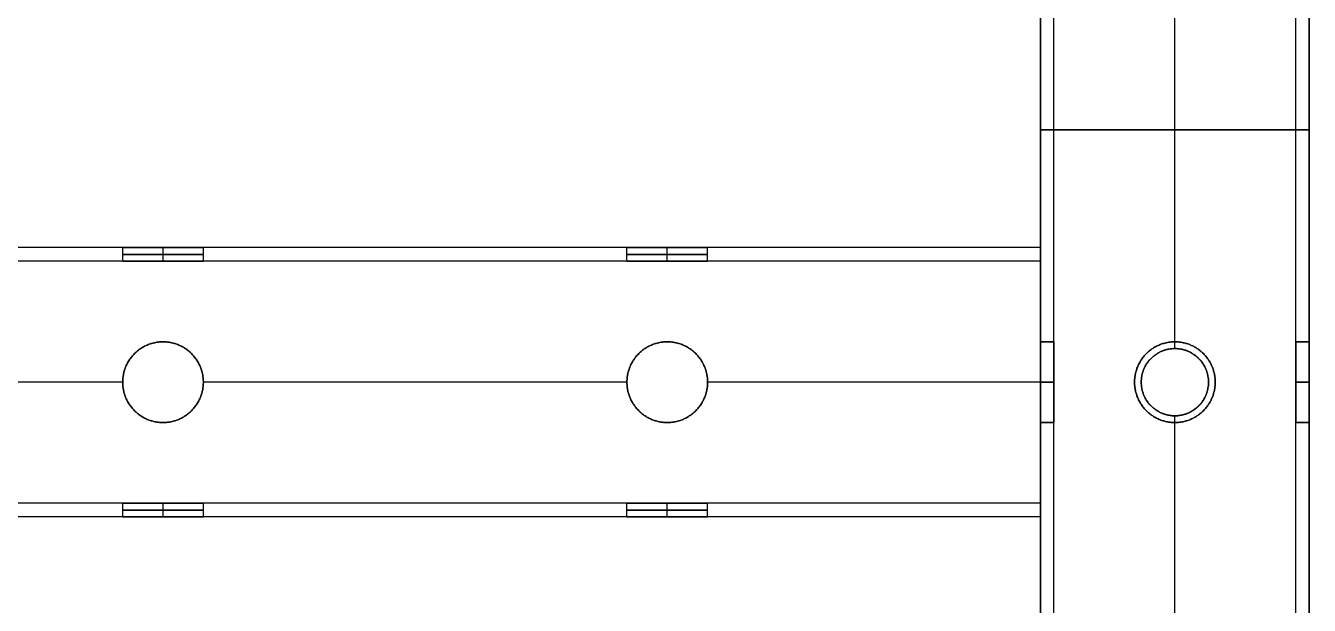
# Model space of a CAD drawing. Header units: millimetres. Extents: x -5956 to -4640, y -5088 to -3772.
# Drawn here: x -4831 to -4640.1, y -4500.6 to -4414.4 of the extents above; entities that cross this region are included whole.
import ezdxf

# ---------------------------------------------------------------- set-up
doc = ezdxf.new("R2010")
doc.units = ezdxf.units.MM
doc.header["$MEASUREMENT"] = 0
doc.layers.add('staal', color=5, linetype='Continuous', true_color=0x0000ff)

msp = doc.modelspace()

# ---------------------------------------------------------------- linework, layer by layer
at = {"layer": 'staal'}
for p, q in [((-4816.61, -4449.39, 1641.01), (-4816.61, -4447.39, 1641.01)), ((-4810.61, -4449.39, 1647.01), (-4810.61, -4447.39, 1647.01)), ((-4810.61, -4449.39, 1635.01), (-4810.61, -4447.39, 1635.01)), ((-4804.61, -4449.39, 1641.01), (-4804.61, -4447.39, 1641.01)), ((-4741.61, -4449.39, 1641.01), (-4741.61, -4447.39, 1641.01)), ((-4735.61, -4449.39, 1647.01), (-4735.61, -4447.39, 1647.01)), ((-4735.61, -4449.39, 1635.01), (-4735.61, -4447.39, 1635.01)), ((-4729.61, -4449.39, 1641.01), (-4729.61, -4447.39, 1641.01)), ((-4680.11, -4449.39, 1641.01), (-4680.11, -4447.39, 1641.01)), ((-4810.61, -4461.39, 1623.01), (-4810.61, -4461.39, 1621.01)), ((-4810.61, -4461.39, 1661.01), (-4810.61, -4461.39, 1659.01)), ((-4735.61, -4461.39, 1623.01), (-4735.61, -4461.39, 1621.01)), ((-4735.61, -4461.39, 1661.01), (-4735.61, -4461.39, 1659.01)), ((-4680.11, -4461.39, 1641.01), (-4678.11, -4461.39, 1641.01)), ((-4678.11, -4461.39, -404.81), (-4680.11, -4461.39, -404.81)), ((-4660.11, -4461.39, -386.81), (-4660.11, -4461.39, -384.81)), ((-4660.11, -4461.39, -424.81), (-4660.11, -4461.39, -422.81)), ((-4642.11, -4461.39, 1641.01), (-4640.11, -4461.39, 1641.01)), ((-4640.11, -4461.39, -404.81), (-4642.11, -4461.39, -404.81)), ((-4660.11, -4462.39, 1659.01), (-4660.11, -4462.39, 1661.01)), ((-4660.11, -4462.39, 1621.01), (-4660.11, -4462.39, 1623.01)), ((-4816.61, -4467.39, 1623.01), (-4816.61, -4467.39, 1621.01)), ((-4816.61, -4467.39, 1661.01), (-4816.61, -4467.39, 1659.01)), ((-4804.61, -4467.39, 1623.01), (-4804.61, -4467.39, 1621.01)), ((-4804.61, -4467.39, 1661.01), (-4804.61, -4467.39, 1659.01)), ((-4741.61, -4467.39, 1623.01), (-4741.61, -4467.39, 1621.01)), ((-4741.61, -4467.39, 1661.01), (-4741.61, -4467.39, 1659.01)), ((-4729.61, -4467.39, 1623.01), (-4729.61, -4467.39, 1621.01)), ((-4729.61, -4467.39, 1661.01), (-4729.61, -4467.39, 1659.01)), ((-4680.11, -4467.39, 1635.01), (-4678.11, -4467.39, 1635.01)), ((-4680.11, -4467.39, 1647.01), (-4678.11, -4467.39, 1647.01)), ((-4680.11, -4467.39, 1661.01), (-4680.11, -4467.39, 1659.01)), ((-4680.11, -4467.39, 1623.01), (-4680.11, -4467.39, 1621.01)), ((-4678.11, -4467.39, -410.81), (-4680.11, -4467.39, -410.81)), ((-4678.11, -4467.39, -398.81), (-4680.11, -4467.39, -398.81)), ((-4666.11, -4467.39, -386.81), (-4666.11, -4467.39, -384.81)), ((-4666.11, -4467.39, -424.81), (-4666.11, -4467.39, -422.81)), ((-4665.11, -4467.39, 1621.01), (-4665.11, -4467.39, 1623.01)), ((-4665.11, -4467.39, 1659.01), (-4665.11, -4467.39, 1661.01)), ((-4655.11, -4467.39, 1659.01), (-4655.11, -4467.39, 1661.01)), ((-4655.11, -4467.39, 1621.01), (-4655.11, -4467.39, 1623.01)), ((-4654.11, -4467.39, -386.81), (-4654.11, -4467.39, -384.81)), ((-4654.11, -4467.39, -424.81), (-4654.11, -4467.39, -422.81)), ((-4642.11, -4467.39, 1635.01), (-4640.11, -4467.39, 1635.01)), ((-4642.11, -4467.39, 1647.01), (-4640.11, -4467.39, 1647.01)), ((-4640.11, -4467.39, -410.81), (-4642.11, -4467.39, -410.81)), ((-4640.11, -4467.39, -398.81), (-4642.11, -4467.39, -398.81)), ((-4810.61, -4473.39, 1623.01), (-4810.61, -4473.39, 1621.01)), ((-4810.61, -4473.39, 1661.01), (-4810.61, -4473.39, 1659.01)), ((-4735.61, -4473.39, 1623.01), (-4735.61, -4473.39, 1621.01)), ((-4735.61, -4473.39, 1661.01), (-4735.61, -4473.39, 1659.01)), ((-4680.11, -4473.39, 1641.01), (-4678.11, -4473.39, 1641.01)), ((-4678.11, -4473.39, -404.81), (-4680.11, -4473.39, -404.81)), ((-4660.11, -4472.39, 1659.01), (-4660.11, -4472.39, 1661.01)), ((-4660.11, -4472.39, 1621.01), (-4660.11, -4472.39, 1623.01)), ((-4660.11, -4473.39, -386.81), (-4660.11, -4473.39, -384.81)), ((-4660.11, -4473.39, -424.81), (-4660.11, -4473.39, -422.81)), ((-4642.11, -4473.39, 1641.01), (-4640.11, -4473.39, 1641.01)), ((-4640.11, -4473.39, -404.81), (-4642.11, -4473.39, -404.81)), ((-4816.61, -4487.39, 1641.01), (-4816.61, -4485.39, 1641.01)), ((-4810.61, -4487.39, 1647.01), (-4810.61, -4485.39, 1647.01)), ((-4810.61, -4487.39, 1635.01), (-4810.61, -4485.39, 1635.01)), ((-4804.61, -4487.39, 1641.01), (-4804.61, -4485.39, 1641.01)), ((-4741.61, -4487.39, 1641.01), (-4741.61, -4485.39, 1641.01)), ((-4735.61, -4487.39, 1647.01), (-4735.61, -4485.39, 1647.01)), ((-4735.61, -4487.39, 1635.01), (-4735.61, -4485.39, 1635.01)), ((-4729.61, -4487.39, 1641.01), (-4729.61, -4485.39, 1641.01)), ((-4680.11, -4487.39, 1641.01), (-4680.11, -4485.39, 1641.01))]:
    msp.add_line(p, q, dxfattribs=at)
for points in [[(-4640.11, -5087.89), (-5956.11, -5087.89), (-5956.11, -3771.89), (-4640.11, -3771.89)], [(-4680.11, -5047.89), (-5916.11, -5047.89), (-5916.11, -3811.89), (-4680.11, -3811.89)]]:
    msp.add_lwpolyline(points, close=True, dxfattribs=at)
for centre in [(-4660.11, -4467.39, 1621.01), (-4660.11, -4467.39, 1660.01), (-4660.11, -4467.39, 1622.01)]:
    msp.add_circle(centre, 5, dxfattribs=at)
for points in [[(-4640.11, -5087.89, 1621.01), (-4640.11, -4429.89, 1621.01), (-4640.11, -3771.89, 1621.01)], [(-4640.11, -5087.89, 1661.01), (-4640.11, -4429.89, 1661.01), (-4640.11, -3771.89, 1661.01)], [(-4640.11, -5087.89, -424.81), (-4640.11, -4429.89, -424.81), (-4640.11, -3771.89, -424.81)], [(-4640.11, -5087.89, -384.81), (-4640.11, -4429.89, -384.81), (-4640.11, -3771.89, -384.81)], [(-4642.11, -5085.89, 1659.01), (-4642.11, -4429.89, 1659.01), (-4642.11, -3773.89, 1659.01)], [(-4642.11, -5085.89, 1623.01), (-4642.11, -4429.89, 1623.01), (-4642.11, -3773.89, 1623.01)], [(-4642.11, -5085.89, -386.81), (-4642.11, -4429.89, -386.81), (-4642.11, -3773.89, -386.81)], [(-4642.11, -5085.89, -422.81), (-4642.11, -4429.89, -422.81), (-4642.11, -3773.89, -422.81)], [(-4678.11, -5049.89, 1659.01), (-4678.11, -4429.89, 1659.01), (-4678.11, -3809.89, 1659.01)], [(-4678.11, -5049.89, 1623.01), (-4678.11, -4429.89, 1623.01), (-4678.11, -3809.89, 1623.01)], [(-4678.11, -5049.89, -386.81), (-4678.11, -4429.89, -386.81), (-4678.11, -3809.89, -386.81)], [(-4678.11, -5049.89, -422.81), (-4678.11, -4429.89, -422.81), (-4678.11, -3809.89, -422.81)], [(-4680.11, -5047.89, 1621.01), (-4680.11, -4429.89, 1621.01), (-4680.11, -3811.89, 1621.01)], [(-4680.11, -5047.89, 1661.01), (-4680.11, -4429.89, 1661.01), (-4680.11, -3811.89, 1661.01)], [(-4680.11, -5047.89, -424.81), (-4680.11, -4429.89, -424.81), (-4680.11, -3811.89, -424.81)], [(-4680.11, -5047.89, -384.81), (-4680.11, -4429.89, -384.81), (-4680.11, -3811.89, -384.81)], [(-4680.11, -4461.39, 1641.01), (-4680.11, -4429.89, 1641.01), (-4680.11, -4398.39, 1641.01)], [(-4680.11, -4461.39, -404.81), (-4680.11, -4429.89, -404.81), (-4680.11, -4398.39, -404.81)], [(-4678.11, -4461.39, 1641.01), (-4678.11, -4429.89, 1641.01), (-4678.11, -4398.39, 1641.01)], [(-4678.11, -4461.39, -404.81), (-4678.11, -4429.89, -404.81), (-4678.11, -4398.39, -404.81)], [(-4660.11, -4462.39, 1661.01), (-4660.11, -4429.89, 1661.01), (-4660.11, -4397.39, 1661.01)], [(-4660.11, -4462.39, 1659.01), (-4660.11, -4429.89, 1659.01), (-4660.11, -4397.39, 1659.01)], [(-4660.11, -4462.39, 1623.01), (-4660.11, -4429.89, 1623.01), (-4660.11, -4397.39, 1623.01)], [(-4660.11, -4462.39, 1621.01), (-4660.11, -4429.89, 1621.01), (-4660.11, -4397.39, 1621.01)], [(-4660.11, -4461.39, -384.81), (-4660.11, -4429.89, -384.81), (-4660.11, -4398.39, -384.81)], [(-4660.11, -4461.39, -386.81), (-4660.11, -4429.89, -386.81), (-4660.11, -4398.39, -386.81)], [(-4660.11, -4461.39, -422.81), (-4660.11, -4429.89, -422.81), (-4660.11, -4398.39, -422.81)], [(-4660.11, -4461.39, -424.81), (-4660.11, -4429.89, -424.81), (-4660.11, -4398.39, -424.81)], [(-4642.11, -4461.39, 1641.01), (-4642.11, -4429.89, 1641.01), (-4642.11, -4398.39, 1641.01)], [(-4642.11, -4461.39, -404.81), (-4642.11, -4429.89, -404.81), (-4642.11, -4398.39, -404.81)], [(-4640.11, -4461.39, 1641.01), (-4640.11, -4429.89, 1641.01), (-4640.11, -4398.39, 1641.01)], [(-4640.11, -4461.39, -404.81), (-4640.11, -4429.89, -404.81), (-4640.11, -4398.39, -404.81)], [(-4680.11, -4429.89, 1621.01), (-4680.11, -4429.89, 1641.01), (-4680.11, -4429.89, 1661.01)], [(-4680.11, -4429.89, 1661.01), (-4660.11, -4429.89, 1661.01), (-4640.11, -4429.89, 1661.01)], [(-4640.11, -4429.89, 1621.01), (-4660.11, -4429.89, 1621.01), (-4680.11, -4429.89, 1621.01)], [(-4680.11, -4429.89, -424.81), (-4680.11, -4429.89, -404.81), (-4680.11, -4429.89, -384.81)], [(-4680.11, -4429.89, -384.81), (-4660.11, -4429.89, -384.81), (-4640.11, -4429.89, -384.81)], [(-4640.11, -4429.89, -424.81), (-4660.11, -4429.89, -424.81), (-4680.11, -4429.89, -424.81)], [(-4642.11, -4429.89, 1659.01), (-4660.11, -4429.89, 1659.01), (-4678.11, -4429.89, 1659.01)], [(-4678.11, -4429.89, 1659.01), (-4678.11, -4429.89, 1641.01), (-4678.11, -4429.89, 1623.01)], [(-4678.11, -4429.89, 1623.01), (-4660.11, -4429.89, 1623.01), (-4642.11, -4429.89, 1623.01)], [(-4642.11, -4429.89, -386.81), (-4660.11, -4429.89, -386.81), (-4678.11, -4429.89, -386.81)], [(-4678.11, -4429.89, -386.81), (-4678.11, -4429.89, -404.81), (-4678.11, -4429.89, -422.81)], [(-4678.11, -4429.89, -422.81), (-4660.11, -4429.89, -422.81), (-4642.11, -4429.89, -422.81)], [(-4642.11, -4429.89, 1623.01), (-4642.11, -4429.89, 1641.01), (-4642.11, -4429.89, 1659.01)], [(-4642.11, -4429.89, -422.81), (-4642.11, -4429.89, -404.81), (-4642.11, -4429.89, -386.81)], [(-4640.11, -4429.89, 1661.01), (-4640.11, -4429.89, 1641.01), (-4640.11, -4429.89, 1621.01)], [(-4640.11, -4429.89, -384.81), (-4640.11, -4429.89, -404.81), (-4640.11, -4429.89, -424.81)], [(-4680.11, -4447.39, 1621.01), (-4997.86, -4447.39, 1621.01), (-5315.61, -4447.39, 1621.01)], [(-4680.11, -4447.39, 1661.01), (-4997.86, -4447.39, 1661.01), (-5315.61, -4447.39, 1661.01)], [(-4816.61, -4447.39, 1641.01), (-4848.11, -4447.39, 1641.01), (-4879.61, -4447.39, 1641.01)], [(-4741.61, -4447.39, 1641.01), (-4773.11, -4447.39, 1641.01), (-4804.61, -4447.39, 1641.01)], [(-4680.11, -4447.39, 1641.01), (-4704.86, -4447.39, 1641.01), (-4729.61, -4447.39, 1641.01)], [(-4680.11, -4487.39, 1621.01), (-4680.11, -4467.39, 1621.01), (-4680.11, -4447.39, 1621.01)], [(-4680.11, -4447.39, 1621.01), (-4680.11, -4447.39, 1641.01), (-4680.11, -4447.39, 1661.01)], [(-4680.11, -4447.39, 1661.01), (-4680.11, -4467.39, 1661.01), (-4680.11, -4487.39, 1661.01)], [(-4680.11, -4449.39, 1623.01), (-4997.86, -4449.39, 1623.01), (-5315.61, -4449.39, 1623.01)], [(-4680.11, -4449.39, 1659.01), (-4997.86, -4449.39, 1659.01), (-5315.61, -4449.39, 1659.01)], [(-4816.61, -4449.39, 1641.01), (-4848.11, -4449.39, 1641.01), (-4879.61, -4449.39, 1641.01)], [(-4741.61, -4449.39, 1641.01), (-4773.11, -4449.39, 1641.01), (-4804.61, -4449.39, 1641.01)], [(-4680.11, -4449.39, 1641.01), (-4704.86, -4449.39, 1641.01), (-4729.61, -4449.39, 1641.01)], [(-4680.11, -4449.39, 1659.01), (-4680.11, -4449.39, 1641.01), (-4680.11, -4449.39, 1623.01)], [(-4680.11, -4449.39, 1623.01), (-4680.11, -4467.39, 1623.01), (-4680.11, -4485.39, 1623.01)], [(-4680.11, -4485.39, 1659.01), (-4680.11, -4467.39, 1659.01), (-4680.11, -4449.39, 1659.01)], [(-4816.61, -4467.39, 1621.01), (-4848.11, -4467.39, 1621.01), (-4879.61, -4467.39, 1621.01)], [(-4816.61, -4467.39, 1661.01), (-4848.11, -4467.39, 1661.01), (-4879.61, -4467.39, 1661.01)], [(-4816.61, -4467.39, 1623.01), (-4848.11, -4467.39, 1623.01), (-4879.61, -4467.39, 1623.01)], [(-4816.61, -4467.39, 1659.01), (-4848.11, -4467.39, 1659.01), (-4879.61, -4467.39, 1659.01)], [(-4741.61, -4467.39, 1621.01), (-4773.11, -4467.39, 1621.01), (-4804.61, -4467.39, 1621.01)], [(-4741.61, -4467.39, 1661.01), (-4773.11, -4467.39, 1661.01), (-4804.61, -4467.39, 1661.01)], [(-4741.61, -4467.39, 1623.01), (-4773.11, -4467.39, 1623.01), (-4804.61, -4467.39, 1623.01)], [(-4741.61, -4467.39, 1659.01), (-4773.11, -4467.39, 1659.01), (-4804.61, -4467.39, 1659.01)], [(-4680.11, -4467.39, 1621.01), (-4704.86, -4467.39, 1621.01), (-4729.61, -4467.39, 1621.01)], [(-4680.11, -4467.39, 1661.01), (-4704.86, -4467.39, 1661.01), (-4729.61, -4467.39, 1661.01)], [(-4680.11, -4467.39, 1623.01), (-4704.86, -4467.39, 1623.01), (-4729.61, -4467.39, 1623.01)], [(-4680.11, -4467.39, 1659.01), (-4704.86, -4467.39, 1659.01), (-4729.61, -4467.39, 1659.01)], [(-4680.11, -4536.39, 1641.01), (-4680.11, -4504.89, 1641.01), (-4680.11, -4473.39, 1641.01)], [(-4680.11, -4536.39, -404.81), (-4680.11, -4504.89, -404.81), (-4680.11, -4473.39, -404.81)], [(-4678.11, -4536.39, 1641.01), (-4678.11, -4504.89, 1641.01), (-4678.11, -4473.39, 1641.01)], [(-4678.11, -4536.39, -404.81), (-4678.11, -4504.89, -404.81), (-4678.11, -4473.39, -404.81)], [(-4660.11, -4537.39, 1661.01), (-4660.11, -4504.89, 1661.01), (-4660.11, -4472.39, 1661.01)], [(-4660.11, -4537.39, 1659.01), (-4660.11, -4504.89, 1659.01), (-4660.11, -4472.39, 1659.01)], [(-4660.11, -4537.39, 1623.01), (-4660.11, -4504.89, 1623.01), (-4660.11, -4472.39, 1623.01)], [(-4660.11, -4537.39, 1621.01), (-4660.11, -4504.89, 1621.01), (-4660.11, -4472.39, 1621.01)], [(-4660.11, -4536.39, -384.81), (-4660.11, -4504.89, -384.81), (-4660.11, -4473.39, -384.81)], [(-4660.11, -4536.39, -386.81), (-4660.11, -4504.89, -386.81), (-4660.11, -4473.39, -386.81)], [(-4660.11, -4536.39, -422.81), (-4660.11, -4504.89, -422.81), (-4660.11, -4473.39, -422.81)], [(-4660.11, -4536.39, -424.81), (-4660.11, -4504.89, -424.81), (-4660.11, -4473.39, -424.81)], [(-4642.11, -4536.39, 1641.01), (-4642.11, -4504.89, 1641.01), (-4642.11, -4473.39, 1641.01)], [(-4642.11, -4536.39, -404.81), (-4642.11, -4504.89, -404.81), (-4642.11, -4473.39, -404.81)], [(-4640.11, -4536.39, 1641.01), (-4640.11, -4504.89, 1641.01), (-4640.11, -4473.39, 1641.01)], [(-4640.11, -4536.39, -404.81), (-4640.11, -4504.89, -404.81), (-4640.11, -4473.39, -404.81)], [(-4680.11, -4485.39, 1623.01), (-4997.86, -4485.39, 1623.01), (-5315.61, -4485.39, 1623.01)], [(-4680.11, -4485.39, 1659.01), (-4997.86, -4485.39, 1659.01), (-5315.61, -4485.39, 1659.01)], [(-4816.61, -4485.39, 1641.01), (-4848.11, -4485.39, 1641.01), (-4879.61, -4485.39, 1641.01)], [(-4741.61, -4485.39, 1641.01), (-4773.11, -4485.39, 1641.01), (-4804.61, -4485.39, 1641.01)], [(-4680.11, -4485.39, 1641.01), (-4704.86, -4485.39, 1641.01), (-4729.61, -4485.39, 1641.01)], [(-4680.11, -4485.39, 1623.01), (-4680.11, -4485.39, 1641.01), (-4680.11, -4485.39, 1659.01)], [(-4680.11, -4487.39, 1621.01), (-4997.86, -4487.39, 1621.01), (-5315.61, -4487.39, 1621.01)], [(-4680.11, -4487.39, 1661.01), (-4997.86, -4487.39, 1661.01), (-5315.61, -4487.39, 1661.01)], [(-4816.61, -4487.39, 1641.01), (-4848.11, -4487.39, 1641.01), (-4879.61, -4487.39, 1641.01)], [(-4741.61, -4487.39, 1641.01), (-4773.11, -4487.39, 1641.01), (-4804.61, -4487.39, 1641.01)], [(-4680.11, -4487.39, 1641.01), (-4704.86, -4487.39, 1641.01), (-4729.61, -4487.39, 1641.01)], [(-4680.11, -4487.39, 1661.01), (-4680.11, -4487.39, 1641.01), (-4680.11, -4487.39, 1621.01)]]:
    msp.add_open_spline(points, degree=2, dxfattribs=at)
for points, weights, knots in [([(-4810.61, -4447.39, 1647.01), (-4804.61, -4447.39, 1647.01), (-4804.61, -4447.39, 1641.01), (-4804.61, -4447.39, 1635.01), (-4810.61, -4447.39, 1635.01), (-4816.61, -4447.39, 1635.01), (-4816.61, -4447.39, 1641.01), (-4816.61, -4447.39, 1647.01), (-4810.61, -4447.39, 1647.01)], [1, 0.707106781187, 1, 0.707106781187, 1, 0.707106781187, 1, 0.707106781187, 1], [-31.415927, -31.415927, -31.415927, -23.561945, -23.561945, -15.707963, -15.707963, -7.853982, -7.853982, 0, 0, 0]), ([(-4810.61, -4448.39, 1647.01), (-4816.61, -4448.39, 1647.01), (-4816.61, -4448.39, 1641.01), (-4816.61, -4448.39, 1635.01), (-4810.61, -4448.39, 1635.01), (-4804.61, -4448.39, 1635.01), (-4804.61, -4448.39, 1641.01), (-4804.61, -4448.39, 1647.01), (-4810.61, -4448.39, 1647.01)], [1, 0.707106781187, 1, 0.707106781187, 1, 0.707106781187, 1, 0.707106781187, 1], [0, 0, 0, 7.853982, 7.853982, 15.707963, 15.707963, 23.561945, 23.561945, 31.415927, 31.415927, 31.415927]), ([(-4735.61, -4447.39, 1647.01), (-4729.61, -4447.39, 1647.01), (-4729.61, -4447.39, 1641.01), (-4729.61, -4447.39, 1635.01), (-4735.61, -4447.39, 1635.01), (-4741.61, -4447.39, 1635.01), (-4741.61, -4447.39, 1641.01), (-4741.61, -4447.39, 1647.01), (-4735.61, -4447.39, 1647.01)], [1, 0.707106781187, 1, 0.707106781187, 1, 0.707106781187, 1, 0.707106781187, 1], [-31.415927, -31.415927, -31.415927, -23.561945, -23.561945, -15.707963, -15.707963, -7.853982, -7.853982, 0, 0, 0]), ([(-4735.61, -4448.39, 1647.01), (-4741.61, -4448.39, 1647.01), (-4741.61, -4448.39, 1641.01), (-4741.61, -4448.39, 1635.01), (-4735.61, -4448.39, 1635.01), (-4729.61, -4448.39, 1635.01), (-4729.61, -4448.39, 1641.01), (-4729.61, -4448.39, 1647.01), (-4735.61, -4448.39, 1647.01)], [1, 0.707106781187, 1, 0.707106781187, 1, 0.707106781187, 1, 0.707106781187, 1], [0, 0, 0, 7.853982, 7.853982, 15.707963, 15.707963, 23.561945, 23.561945, 31.415927, 31.415927, 31.415927]), ([(-4810.61, -4449.39, 1647.01), (-4816.61, -4449.39, 1647.01), (-4816.61, -4449.39, 1641.01), (-4816.61, -4449.39, 1635.01), (-4810.61, -4449.39, 1635.01), (-4804.61, -4449.39, 1635.01), (-4804.61, -4449.39, 1641.01), (-4804.61, -4449.39, 1647.01), (-4810.61, -4449.39, 1647.01)], [1, 0.707106781187, 1, 0.707106781187, 1, 0.707106781187, 1, 0.707106781187, 1], [0, 0, 0, 7.853982, 7.853982, 15.707963, 15.707963, 23.561945, 23.561945, 31.415927, 31.415927, 31.415927]), ([(-4735.61, -4449.39, 1647.01), (-4741.61, -4449.39, 1647.01), (-4741.61, -4449.39, 1641.01), (-4741.61, -4449.39, 1635.01), (-4735.61, -4449.39, 1635.01), (-4729.61, -4449.39, 1635.01), (-4729.61, -4449.39, 1641.01), (-4729.61, -4449.39, 1647.01), (-4735.61, -4449.39, 1647.01)], [0.999999860338, 0.707106851018, 1, 0.707106781187, 1, 0.707106781187, 1, 0.707106851018, 0.999999860338], [0, 0, 0, 7.853981, 7.853981, 15.707963, 15.707963, 23.561946, 23.561946, 31.415927, 31.415927, 31.415927]), ([(-4810.61, -4461.39, 1621.01), (-4804.61, -4461.39, 1621.01), (-4804.61, -4467.39, 1621.01), (-4804.61, -4473.39, 1621.01), (-4810.61, -4473.39, 1621.01), (-4816.61, -4473.39, 1621.01), (-4816.61, -4467.39, 1621.01), (-4816.61, -4461.39, 1621.01), (-4810.61, -4461.39, 1621.01)], [1, 0.707106781187, 1, 0.707106781187, 1, 0.707106781187, 1, 0.707106781187, 1], [-31.415927, -31.415927, -31.415927, -23.561945, -23.561945, -15.707963, -15.707963, -7.853982, -7.853982, 0, 0, 0]), ([(-4810.61, -4461.39, 1661.01), (-4816.61, -4461.39, 1661.01), (-4816.61, -4467.39, 1661.01), (-4816.61, -4473.39, 1661.01), (-4810.61, -4473.39, 1661.01), (-4804.61, -4473.39, 1661.01), (-4804.61, -4467.39, 1661.01), (-4804.61, -4461.39, 1661.01), (-4810.61, -4461.39, 1661.01)], [1, 0.707106781187, 1, 0.707106781187, 1, 0.707106781187, 1, 0.707106781187, 1], [0, 0, 0, 7.853982, 7.853982, 15.707963, 15.707963, 23.561945, 23.561945, 31.415927, 31.415927, 31.415927]), ([(-4810.61, -4461.39, 1623.01), (-4816.61, -4461.39, 1623.01), (-4816.61, -4467.39, 1623.01), (-4816.61, -4473.39, 1623.01), (-4810.61, -4473.39, 1623.01), (-4804.61, -4473.39, 1623.01), (-4804.61, -4467.39, 1623.01), (-4804.61, -4461.39, 1623.01), (-4810.61, -4461.39, 1623.01)], [1, 0.707106781187, 1, 0.707106781187, 1, 0.707106781187, 1, 0.707106781187, 1], [0, 0, 0, 7.853982, 7.853982, 15.707963, 15.707963, 23.561945, 23.561945, 31.415927, 31.415927, 31.415927]), ([(-4810.61, -4461.39, 1659.01), (-4804.61, -4461.39, 1659.01), (-4804.61, -4467.39, 1659.01), (-4804.61, -4473.39, 1659.01), (-4810.61, -4473.39, 1659.01), (-4816.61, -4473.39, 1659.01), (-4816.61, -4467.39, 1659.01), (-4816.61, -4461.39, 1659.01), (-4810.61, -4461.39, 1659.01)], [1, 0.707106781187, 1, 0.707106781187, 1, 0.707106781187, 1, 0.707106781187, 1], [-31.415927, -31.415927, -31.415927, -23.561945, -23.561945, -15.707963, -15.707963, -7.853982, -7.853982, 0, 0, 0]), ([(-4810.61, -4461.39, 1622.01), (-4816.61, -4461.39, 1622.01), (-4816.61, -4467.39, 1622.01), (-4816.61, -4473.39, 1622.01), (-4810.61, -4473.39, 1622.01), (-4804.61, -4473.39, 1622.01), (-4804.61, -4467.39, 1622.01), (-4804.61, -4461.39, 1622.01), (-4810.61, -4461.39, 1622.01)], [1, 0.707106781187, 1, 0.707106781187, 1, 0.707106781187, 1, 0.707106781187, 1], [0, 0, 0, 7.853982, 7.853982, 15.707963, 15.707963, 23.561945, 23.561945, 31.415927, 31.415927, 31.415927]), ([(-4810.61, -4461.39, 1660.01), (-4816.61, -4461.39, 1660.01), (-4816.61, -4467.39, 1660.01), (-4816.61, -4473.39, 1660.01), (-4810.61, -4473.39, 1660.01), (-4804.61, -4473.39, 1660.01), (-4804.61, -4467.39, 1660.01), (-4804.61, -4461.39, 1660.01), (-4810.61, -4461.39, 1660.01)], [1, 0.707106781187, 1, 0.707106781187, 1, 0.707106781187, 1, 0.707106781187, 1], [0, 0, 0, 7.853982, 7.853982, 15.707963, 15.707963, 23.561945, 23.561945, 31.415927, 31.415927, 31.415927]), ([(-4735.61, -4461.39, 1621.01), (-4729.61, -4461.39, 1621.01), (-4729.61, -4467.39, 1621.01), (-4729.61, -4473.39, 1621.01), (-4735.61, -4473.39, 1621.01), (-4741.61, -4473.39, 1621.01), (-4741.61, -4467.39, 1621.01), (-4741.61, -4461.39, 1621.01), (-4735.61, -4461.39, 1621.01)], [1, 0.707106781187, 1, 0.707106781187, 1, 0.707106781187, 1, 0.707106781187, 1], [-31.415927, -31.415927, -31.415927, -23.561945, -23.561945, -15.707963, -15.707963, -7.853982, -7.853982, 0, 0, 0]), ([(-4735.61, -4461.39, 1661.01), (-4741.61, -4461.39, 1661.01), (-4741.61, -4467.39, 1661.01), (-4741.61, -4473.39, 1661.01), (-4735.61, -4473.39, 1661.01), (-4729.61, -4473.39, 1661.01), (-4729.61, -4467.39, 1661.01), (-4729.61, -4461.39, 1661.01), (-4735.61, -4461.39, 1661.01)], [1, 0.707106781187, 1, 0.707106781187, 1, 0.707106781187, 1, 0.707106781187, 1], [0, 0, 0, 7.853982, 7.853982, 15.707963, 15.707963, 23.561945, 23.561945, 31.415927, 31.415927, 31.415927]), ([(-4735.61, -4461.39, 1623.01), (-4741.61, -4461.39, 1623.01), (-4741.61, -4467.39, 1623.01), (-4741.61, -4473.39, 1623.01), (-4735.61, -4473.39, 1623.01), (-4729.61, -4473.39, 1623.01), (-4729.61, -4467.39, 1623.01), (-4729.61, -4461.39, 1623.01), (-4735.61, -4461.39, 1623.01)], [1, 0.707106781187, 1, 0.707106781187, 1, 0.707106781187, 1, 0.707106781187, 1], [0, 0, 0, 7.853982, 7.853982, 15.707963, 15.707963, 23.561945, 23.561945, 31.415927, 31.415927, 31.415927]), ([(-4735.61, -4461.39, 1659.01), (-4729.61, -4461.39, 1659.01), (-4729.61, -4467.39, 1659.01), (-4729.61, -4473.39, 1659.01), (-4735.61, -4473.39, 1659.01), (-4741.61, -4473.39, 1659.01), (-4741.61, -4467.39, 1659.01), (-4741.61, -4461.39, 1659.01), (-4735.61, -4461.39, 1659.01)], [1, 0.707106781187, 1, 0.707106781187, 1, 0.707106781187, 1, 0.707106781187, 1], [-31.415927, -31.415927, -31.415927, -23.561945, -23.561945, -15.707963, -15.707963, -7.853982, -7.853982, 0, 0, 0]), ([(-4735.61, -4461.39, 1622.01), (-4741.61, -4461.39, 1622.01), (-4741.61, -4467.39, 1622.01), (-4741.61, -4473.39, 1622.01), (-4735.61, -4473.39, 1622.01), (-4729.61, -4473.39, 1622.01), (-4729.61, -4467.39, 1622.01), (-4729.61, -4461.39, 1622.01), (-4735.61, -4461.39, 1622.01)], [1, 0.707106781187, 1, 0.707106781187, 1, 0.707106781187, 1, 0.707106781187, 1], [0, 0, 0, 7.853982, 7.853982, 15.707963, 15.707963, 23.561945, 23.561945, 31.415927, 31.415927, 31.415927]), ([(-4735.61, -4461.39, 1660.01), (-4741.61, -4461.39, 1660.01), (-4741.61, -4467.39, 1660.01), (-4741.61, -4473.39, 1660.01), (-4735.61, -4473.39, 1660.01), (-4729.61, -4473.39, 1660.01), (-4729.61, -4467.39, 1660.01), (-4729.61, -4461.39, 1660.01), (-4735.61, -4461.39, 1660.01)], [1, 0.707106781187, 1, 0.707106781187, 1, 0.707106781187, 1, 0.707106781187, 1], [0, 0, 0, 7.853982, 7.853982, 15.707963, 15.707963, 23.561945, 23.561945, 31.415927, 31.415927, 31.415927]), ([(-4680.11, -4467.39, 1635.01), (-4680.11, -4461.39, 1635.01), (-4680.11, -4461.39, 1641.01), (-4680.11, -4461.39, 1647.01), (-4680.11, -4467.39, 1647.01), (-4680.11, -4473.39, 1647.01), (-4680.11, -4473.39, 1641.01), (-4680.11, -4473.39, 1635.01), (-4680.11, -4467.39, 1635.01)], [1, 0.707106781187, 1, 0.707106781187, 1, 0.707106781187, 1, 0.707106781187, 1], [-31.415927, -31.415927, -31.415927, -23.561945, -23.561945, -15.707963, -15.707963, -7.853982, -7.853982, 0, 0, 0]), ([(-4680.11, -4467.39, -410.81), (-4680.11, -4461.39, -410.81), (-4680.11, -4461.39, -404.81), (-4680.11, -4461.39, -398.81), (-4680.11, -4467.39, -398.81), (-4680.11, -4473.39, -398.81), (-4680.11, -4473.39, -404.81), (-4680.11, -4473.39, -410.81), (-4680.11, -4467.39, -410.81)], [1, 0.707106781187, 1, 0.707106781187, 1, 0.707106781187, 1, 0.707106781187, 1], [-31.415927, -31.415927, -31.415927, -23.561945, -23.561945, -15.707963, -15.707963, -7.853982, -7.853982, 0, 0, 0]), ([(-4678.11, -4467.39, 1635.01), (-4678.11, -4473.39, 1635.01), (-4678.11, -4473.39, 1641.01), (-4678.11, -4473.39, 1647.01), (-4678.11, -4467.39, 1647.01), (-4678.11, -4461.39, 1647.01), (-4678.11, -4461.39, 1641.01), (-4678.11, -4461.39, 1635.01), (-4678.11, -4467.39, 1635.01)], [1, 0.707106781187, 1, 0.707106781187, 1, 0.707106781187, 1, 0.707106781187, 1], [0, 0, 0, 7.853982, 7.853982, 15.707963, 15.707963, 23.561945, 23.561945, 31.415927, 31.415927, 31.415927]), ([(-4678.11, -4467.39, -410.81), (-4678.11, -4473.39, -410.81), (-4678.11, -4473.39, -404.81), (-4678.11, -4473.39, -398.81), (-4678.11, -4467.39, -398.81), (-4678.11, -4461.39, -398.81), (-4678.11, -4461.39, -404.81), (-4678.11, -4461.39, -410.81), (-4678.11, -4467.39, -410.81)], [1, 0.707106781187, 1, 0.707106781187, 1, 0.707106781187, 1, 0.707106781187, 1], [0, 0, 0, 7.853982, 7.853982, 15.707963, 15.707963, 23.561945, 23.561945, 31.415927, 31.415927, 31.415927]), ([(-4666.11, -4467.39, -384.81), (-4666.11, -4461.39, -384.81), (-4660.11, -4461.39, -384.81), (-4654.11, -4461.39, -384.81), (-4654.11, -4467.39, -384.81), (-4654.11, -4473.39, -384.81), (-4660.11, -4473.39, -384.81), (-4666.11, -4473.39, -384.81), (-4666.11, -4467.39, -384.81)], [1, 0.707106781187, 1, 0.707106781187, 1, 0.707106781187, 1, 0.707106781187, 1], [-31.415927, -31.415927, -31.415927, -23.561945, -23.561945, -15.707963, -15.707963, -7.853982, -7.853982, 0, 0, 0]), ([(-4666.11, -4467.39, -386.81), (-4666.11, -4473.39, -386.81), (-4660.11, -4473.39, -386.81), (-4654.11, -4473.39, -386.81), (-4654.11, -4467.39, -386.81), (-4654.11, -4461.39, -386.81), (-4660.11, -4461.39, -386.81), (-4666.11, -4461.39, -386.81), (-4666.11, -4467.39, -386.81)], [1, 0.707106781187, 1, 0.707106781187, 1, 0.707106781187, 1, 0.707106781187, 1], [0, 0, 0, 7.853982, 7.853982, 15.707963, 15.707963, 23.561945, 23.561945, 31.415927, 31.415927, 31.415927]), ([(-4666.11, -4467.39, -422.81), (-4666.11, -4461.39, -422.81), (-4660.11, -4461.39, -422.81), (-4654.11, -4461.39, -422.81), (-4654.11, -4467.39, -422.81), (-4654.11, -4473.39, -422.81), (-4660.11, -4473.39, -422.81), (-4666.11, -4473.39, -422.81), (-4666.11, -4467.39, -422.81)], [1, 0.707106781187, 1, 0.707106781187, 1, 0.707106781187, 1, 0.707106781187, 1], [-31.415927, -31.415927, -31.415927, -23.561945, -23.561945, -15.707963, -15.707963, -7.853982, -7.853982, 0, 0, 0]), ([(-4666.11, -4467.39, -424.81), (-4666.11, -4473.39, -424.81), (-4660.11, -4473.39, -424.81), (-4654.11, -4473.39, -424.81), (-4654.11, -4467.39, -424.81), (-4654.11, -4461.39, -424.81), (-4660.11, -4461.39, -424.81), (-4666.11, -4461.39, -424.81), (-4666.11, -4467.39, -424.81)], [1, 0.707106781187, 1, 0.707106781187, 1, 0.707106781187, 1, 0.707106781187, 1], [0, 0, 0, 7.853982, 7.853982, 15.707963, 15.707963, 23.561945, 23.561945, 31.415927, 31.415927, 31.415927]), ([(-4642.11, -4467.39, 1635.01), (-4642.11, -4461.39, 1635.01), (-4642.11, -4461.39, 1641.01), (-4642.11, -4461.39, 1647.01), (-4642.11, -4467.39, 1647.01), (-4642.11, -4473.39, 1647.01), (-4642.11, -4473.39, 1641.01), (-4642.11, -4473.39, 1635.01), (-4642.11, -4467.39, 1635.01)], [1, 0.707106781187, 1, 0.707106781187, 1, 0.707106781187, 1, 0.707106781187, 1], [-31.415927, -31.415927, -31.415927, -23.561945, -23.561945, -15.707963, -15.707963, -7.853982, -7.853982, 0, 0, 0]), ([(-4642.11, -4467.39, -410.81), (-4642.11, -4461.39, -410.81), (-4642.11, -4461.39, -404.81), (-4642.11, -4461.39, -398.81), (-4642.11, -4467.39, -398.81), (-4642.11, -4473.39, -398.81), (-4642.11, -4473.39, -404.81), (-4642.11, -4473.39, -410.81), (-4642.11, -4467.39, -410.81)], [1, 0.707106781187, 1, 0.707106781187, 1, 0.707106781187, 1, 0.707106781187, 1], [-31.415927, -31.415927, -31.415927, -23.561945, -23.561945, -15.707963, -15.707963, -7.853982, -7.853982, 0, 0, 0]), ([(-4640.11, -4467.39, 1635.01), (-4640.11, -4473.39, 1635.01), (-4640.11, -4473.39, 1641.01), (-4640.11, -4473.39, 1647.01), (-4640.11, -4467.39, 1647.01), (-4640.11, -4461.39, 1647.01), (-4640.11, -4461.39, 1641.01), (-4640.11, -4461.39, 1635.01), (-4640.11, -4467.39, 1635.01)], [1, 0.707106781187, 1, 0.707106781187, 1, 0.707106781187, 1, 0.707106781187, 1], [0, 0, 0, 7.853982, 7.853982, 15.707963, 15.707963, 23.561945, 23.561945, 31.415927, 31.415927, 31.415927]), ([(-4640.11, -4467.39, -410.81), (-4640.11, -4473.39, -410.81), (-4640.11, -4473.39, -404.81), (-4640.11, -4473.39, -398.81), (-4640.11, -4467.39, -398.81), (-4640.11, -4461.39, -398.81), (-4640.11, -4461.39, -404.81), (-4640.11, -4461.39, -410.81), (-4640.11, -4467.39, -410.81)], [1, 0.707106781187, 1, 0.707106781187, 1, 0.707106781187, 1, 0.707106781187, 1], [0, 0, 0, 7.853982, 7.853982, 15.707963, 15.707963, 23.561945, 23.561945, 31.415927, 31.415927, 31.415927]), ([(-4665.11, -4467.39, 1661.01), (-4665.11, -4462.39, 1661.01), (-4660.11, -4462.39, 1661.01), (-4655.11, -4462.39, 1661.01), (-4655.11, -4467.39, 1661.01), (-4655.11, -4472.39, 1661.01), (-4660.11, -4472.39, 1661.01), (-4665.11, -4472.39, 1661.01), (-4665.11, -4467.39, 1661.01)], [1, 0.707106781187, 1, 0.707106781187, 1, 0.707106781187, 1, 0.707106781187, 1], [-31.415927, -31.415927, -31.415927, -23.561945, -23.561945, -15.707963, -15.707963, -7.853982, -7.853982, 0, 0, 0]), ([(-4665.11, -4467.39, 1659.01), (-4665.11, -4472.39, 1659.01), (-4660.11, -4472.39, 1659.01), (-4655.11, -4472.39, 1659.01), (-4655.11, -4467.39, 1659.01), (-4655.11, -4462.39, 1659.01), (-4660.11, -4462.39, 1659.01), (-4665.11, -4462.39, 1659.01), (-4665.11, -4467.39, 1659.01)], [1, 0.707106781187, 1, 0.707106781187, 1, 0.707106781187, 1, 0.707106781187, 1], [0, 0, 0, 7.853982, 7.853982, 15.707963, 15.707963, 23.561945, 23.561945, 31.415927, 31.415927, 31.415927]), ([(-4665.11, -4467.39, 1623.01), (-4665.11, -4462.39, 1623.01), (-4660.11, -4462.39, 1623.01), (-4655.11, -4462.39, 1623.01), (-4655.11, -4467.39, 1623.01), (-4655.11, -4472.39, 1623.01), (-4660.11, -4472.39, 1623.01), (-4665.11, -4472.39, 1623.01), (-4665.11, -4467.39, 1623.01)], [1, 0.707106781187, 1, 0.707106781187, 1, 0.707106781187, 1, 0.707106781187, 1], [-31.415927, -31.415927, -31.415927, -23.561945, -23.561945, -15.707963, -15.707963, -7.853982, -7.853982, 0, 0, 0]), ([(-4810.61, -4485.39, 1647.01), (-4804.61, -4485.39, 1647.01), (-4804.61, -4485.39, 1641.01), (-4804.61, -4485.39, 1635.01), (-4810.61, -4485.39, 1635.01), (-4816.61, -4485.39, 1635.01), (-4816.61, -4485.39, 1641.01), (-4816.61, -4485.39, 1647.01), (-4810.61, -4485.39, 1647.01)], [1, 0.707106781187, 1, 0.707106781187, 1, 0.707106781187, 1, 0.707106781187, 1], [-31.415927, -31.415927, -31.415927, -23.561945, -23.561945, -15.707963, -15.707963, -7.853982, -7.853982, 0, 0, 0]), ([(-4810.61, -4486.39, 1647.01), (-4816.61, -4486.39, 1647.01), (-4816.61, -4486.39, 1641.01), (-4816.61, -4486.39, 1635.01), (-4810.61, -4486.39, 1635.01), (-4804.61, -4486.39, 1635.01), (-4804.61, -4486.39, 1641.01), (-4804.61, -4486.39, 1647.01), (-4810.61, -4486.39, 1647.01)], [1, 0.707106781187, 1, 0.707106781187, 1, 0.707106781187, 1, 0.707106781187, 1], [0, 0, 0, 7.853982, 7.853982, 15.707963, 15.707963, 23.561945, 23.561945, 31.415927, 31.415927, 31.415927]), ([(-4735.61, -4485.39, 1647.01), (-4729.61, -4485.39, 1647.01), (-4729.61, -4485.39, 1641.01), (-4729.61, -4485.39, 1635.01), (-4735.61, -4485.39, 1635.01), (-4741.61, -4485.39, 1635.01), (-4741.61, -4485.39, 1641.01), (-4741.61, -4485.39, 1647.01), (-4735.61, -4485.39, 1647.01)], [1, 0.707106781187, 1, 0.707106781187, 1, 0.707106781187, 1, 0.707106781187, 1], [-31.415927, -31.415927, -31.415927, -23.561945, -23.561945, -15.707963, -15.707963, -7.853982, -7.853982, 0, 0, 0]), ([(-4735.61, -4486.39, 1647.01), (-4741.61, -4486.39, 1647.01), (-4741.61, -4486.39, 1641.01), (-4741.61, -4486.39, 1635.01), (-4735.61, -4486.39, 1635.01), (-4729.61, -4486.39, 1635.01), (-4729.61, -4486.39, 1641.01), (-4729.61, -4486.39, 1647.01), (-4735.61, -4486.39, 1647.01)], [1, 0.707106781187, 1, 0.707106781187, 1, 0.707106781187, 1, 0.707106781187, 1], [0, 0, 0, 7.853982, 7.853982, 15.707963, 15.707963, 23.561945, 23.561945, 31.415927, 31.415927, 31.415927]), ([(-4810.61, -4487.39, 1647.01), (-4816.61, -4487.39, 1647.01), (-4816.61, -4487.39, 1641.01), (-4816.61, -4487.39, 1635.01), (-4810.61, -4487.39, 1635.01), (-4804.61, -4487.39, 1635.01), (-4804.61, -4487.39, 1641.01), (-4804.61, -4487.39, 1647.01), (-4810.61, -4487.39, 1647.01)], [1, 0.707106781187, 1, 0.707106781187, 1, 0.707106781187, 1, 0.707106781187, 1], [0, 0, 0, 7.853982, 7.853982, 15.707963, 15.707963, 23.561945, 23.561945, 31.415927, 31.415927, 31.415927]), ([(-4735.61, -4487.39, 1647.01), (-4741.61, -4487.39, 1647.01), (-4741.61, -4487.39, 1641.01), (-4741.61, -4487.39, 1635.01), (-4735.61, -4487.39, 1635.01), (-4729.61, -4487.39, 1635.01), (-4729.61, -4487.39, 1641.01), (-4729.61, -4487.39, 1647.01), (-4735.61, -4487.39, 1647.01)], [1, 0.707106781187, 1, 0.707106781187, 1, 0.707106781187, 1, 0.707106781187, 1], [0, 0, 0, 7.853982, 7.853982, 15.707963, 15.707963, 23.561945, 23.561945, 31.415927, 31.415927, 31.415927])]:
    msp.add_rational_spline(points, weights, degree=2, knots=knots, dxfattribs=at)

doc.saveas('drawing.dxf')
